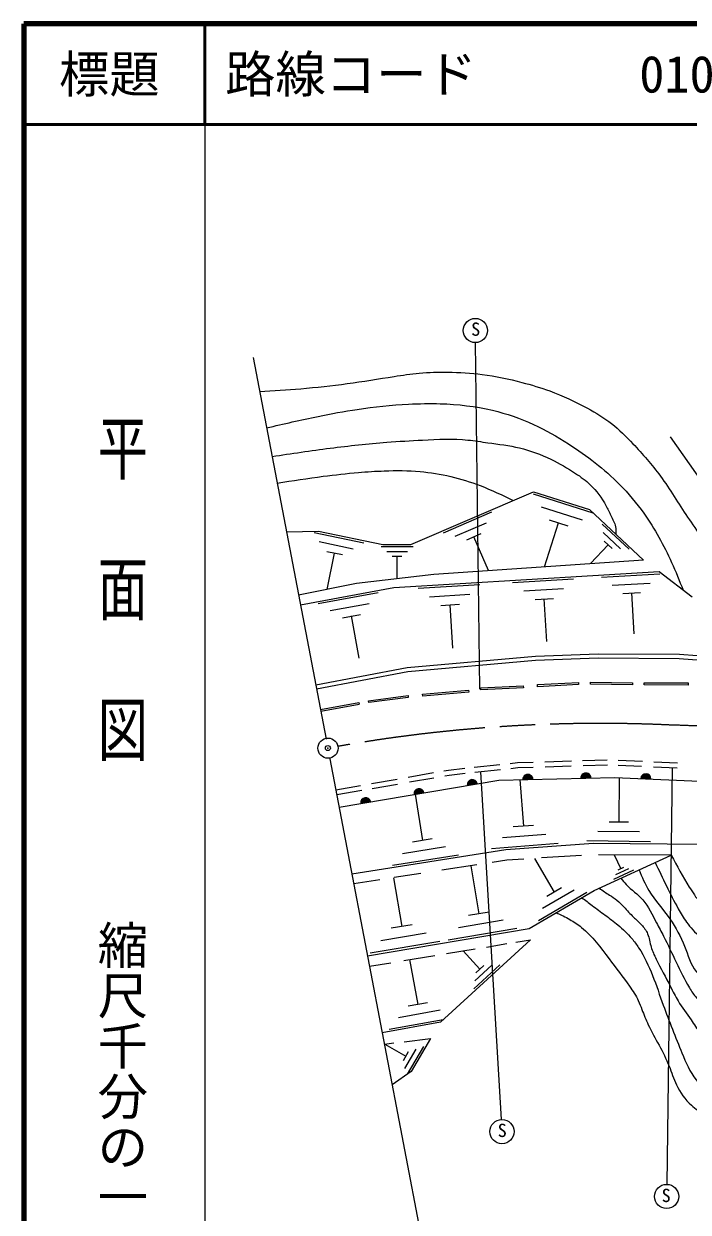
# Model space of a CAD drawing. Units: millimetres, scale not verified. Extents: x 40000 to 680000, y 20000 to 380000.
# Drawn here: x 40000 to 106004, y 261972 to 380000 of the extents above; entities that cross this region are included whole.
import ezdxf
from ezdxf.enums import TextEntityAlignment as Align

# ---------------------------------------------------------------- set-up
doc = ezdxf.new("R2010")
doc.units = ezdxf.units.MM
doc.header["$LTSCALE"] = 1000
doc.header["$PDMODE"] = 32
doc.header["$PDSIZE"] = 500
doc.linetypes.add('CHAIN', pattern=[18.5, 12, -1.5, 3.5, -1.5])
for name, color, linetype, lineweight in [('M-BGD', 7, 'Continuous', 25), ('M-BMK', 2, 'CHAIN', 13), ('M-BMK-SRVR', 3, 'Continuous', 25), ('M-STR-STRC', 7, 'Continuous', 25), ('M-TTL', 2, 'Continuous', 140), ('M-TTL-BAND', 7, 'Continuous', 25), ('M-TTL-LINE', 7, 'Continuous', 50)]:
    doc.layers.add(name, color=color, linetype=linetype, lineweight=lineweight)
doc.layers.add('M-OTRS', color=6, linetype='Continuous')
doc.layers.add('M-TTL-TXT', color=7, linetype='Continuous')
doc.styles.add('@ＭＳ ゴシック', font='')
doc.styles.add('ＭＳ ゴシック', font='')
doc.styles.get('@ＭＳ ゴシック').set_extended_font_data('@MS Gothic')
doc.styles.get('ＭＳ ゴシック').set_extended_font_data('MS Gothic')

msp = doc.modelspace()

# ---------------------------------------------------------------- linework, layer by layer
at = {"layer": 'M-BGD'}
for p, q in [((110199, 330473), (104227, 338992)), ((78438, 328274), (90638, 333529)), ((90599, 333328), (96531, 331433)), ((90638, 333529), (96194, 331746)), ((91399, 332038), (95459, 330738)), ((96194, 331746), (101565, 326746)), ((81699, 329458), (86509, 331528)), ((92189, 330748), (94059, 330148)), ((66097, 329542), (69271, 329594)), ((68862, 329476), (73789, 328458)), ((69271, 329594), (75660, 328274)), ((82849, 329108), (85979, 330448)), ((83999, 328748), (85439, 329368)), ((91719, 326068), (93129, 330448)), ((97459, 330298), (100129, 327818)), ((97559, 329468), (99289, 327858)), ((69359, 328568), (72729, 327868)), ((75660, 328274), (78438, 328274)), ((86169, 325688), (84719, 329058)), ((96309, 326388), (98049, 328258)), ((97649, 328628), (98449, 327888)), ((70099, 327598), (71659, 327278)), ((70129, 323818), (70879, 327438)), ((75489, 328078), (78689, 328078)), ((76049, 327598), (78129, 327598)), ((76609, 327118), (77569, 327118)), ((77089, 324878), (77089, 327118)), ((101565, 326746), (80730, 325311)), ((80730, 325311), (73068, 324408)), ((76772, 324015), (103116, 325589)), ((88559, 324518), (94619, 324878)), ((97379, 325048), (103189, 325388)), ((103116, 325589), (106380, 323089)), ((73068, 324408), (67300, 323246)), ((67481, 322300), (76772, 324015)), ((69229, 322418), (75199, 323528)), ((79169, 323958), (85319, 324328)), ((89679, 323678), (93619, 323908)), ((98449, 324238), (102229, 324458)), ((99519, 323428), (101259, 323528)), ((100629, 319408), (100389, 323478)), ((70439, 321718), (74319, 322438)), ((80299, 323098), (84299, 323338)), ((81429, 322238), (83279, 322348)), ((82609, 317988), (82359, 322298)), ((90789, 322828), (92609, 322938)), ((91949, 318648), (91699, 322888)), ((71649, 321018), (73439, 321348)), ((73319, 317008), (72549, 321188)), ((78087, 316071), (90817, 317182)), ((78142, 315675), (90842, 316783)), ((90817, 317182), (97043, 317420)), ((90842, 316783), (97049, 317020)), ((97043, 317420), (105133, 317380)), ((97049, 317020), (105116, 316980)), ((105116, 316980), (117627, 316030)), ((105133, 317380), (117664, 316428)), ((68999, 314358), (78087, 316071)), ((69073, 313965), (78142, 315675)), ((85398, 314044), (89619, 314260)), ((85409, 313845), (85398, 314044)), ((89629, 314060), (85409, 313845)), ((89619, 314260), (89629, 314060)), ((91017, 314366), (95102, 314587)), ((91028, 314166), (91017, 314366)), ((95112, 314387), (91028, 314166)), ((95102, 314587), (95112, 314387)), ((96286, 314414), (96288, 314614)), ((100453, 314359), (96286, 314414)), ((96288, 314614), (100456, 314559)), ((100456, 314559), (100453, 314359)), ((101641, 314359), (101642, 314559)), ((106002, 314331), (101641, 314359)), ((101642, 314559), (106003, 314531)), ((106003, 314531), (106002, 314331)), ((74238, 312776), (78168, 313280)), ((74264, 312578), (74238, 312776)), ((78193, 313082), (74264, 312578)), ((78168, 313280), (78193, 313082)), ((79619, 313426), (84189, 313829)), ((79637, 313227), (79619, 313426)), ((84206, 313630), (79637, 313227)), ((84189, 313829), (84206, 313630)), ((69474, 311915), (73286, 312610)), ((69510, 311718), (73322, 312413)), ((73286, 312610), (73322, 312413)), ((95517, 306827), (97966, 306904)), ((99034, 306880), (101456, 306769)), ((81717, 305805), (82187, 305887)), ((82187, 305887), (83822, 306063)), ((84744, 306162), (87276, 306434)), ((84821, 305667), (87341, 305938)), ((88329, 306547), (89040, 306624)), ((88386, 306051), (89075, 306125)), ((89040, 306624), (90605, 306673)), ((89075, 306125), (90596, 306172)), ((91750, 306709), (94410, 306792)), ((91785, 306210), (94387, 306291)), ((95553, 306328), (98000, 306405)), ((99041, 306379), (101378, 306272)), ((102565, 306217), (104888, 306111)), ((102584, 306717), (104929, 306610)), ((71324, 302194), (87194, 304887)), ((74532, 304551), (77082, 304996)), ((78172, 305186), (80699, 305627)), ((78302, 304701), (80743, 305127)), ((81814, 305314), (82257, 305392)), ((82257, 305392), (83849, 305563)), ((87194, 304887), (98716, 305160)), ((89279, 304938), (89629, 300318)), ((98716, 305160), (111003, 304614)), ((99159, 305138), (99109, 300708)), ((70992, 303933), (73461, 304364)), ((71086, 303442), (73573, 303876)), ((74619, 304059), (77124, 304496)), ((78879, 303478), (79599, 298898)), ((90619, 300388), (88629, 300238)), ((100059, 300698), (98159, 300718)), ((80579, 299048), (78619, 298738)), ((91849, 299488), (87549, 299158)), ((87888, 297985), (96581, 298640)), ((102249, 298768), (95919, 298848)), ((96581, 298640), (107546, 298509)), ((101159, 299738), (97039, 299788)), ((72588, 295580), (87888, 297985)), ((83179, 297448), (76639, 296418)), ((81879, 298248), (77629, 297578)), ((93079, 298578), (86469, 298078)), ((96669, 293928), (104321, 297437)), ((104321, 297437), (97096, 297459)), ((98659, 297458), (99299, 296078)), ((85008, 296485), (81531, 295944)), ((84409, 296388), (85219, 291618)), ((87995, 296949), (86521, 296720)), ((89661, 297050), (87995, 296949)), ((90719, 297118), (92679, 293758)), ((95387, 297398), (91417, 297157)), ((76719, 295198), (77539, 290358)), ((79441, 295620), (76782, 295206)), ((100559, 295928), (98579, 295028)), ((100079, 296068), (98789, 295488)), ((99589, 296208), (98999, 295938)), ((75361, 294985), (72779, 294584)), ((90188, 290151), (96669, 293928)), ((94659, 293948), (91539, 292128)), ((93399, 294178), (91959, 293338)), ((95919, 293718), (91119, 290918)), ((86239, 291788), (84189, 291448)), ((78569, 290528), (76499, 290178)), ((87609, 290968), (83169, 290228)), ((74143, 287449), (90188, 290151)), ((79959, 289698), (75459, 288938)), ((88969, 290148), (82149, 288998)), ((81339, 288858), (74419, 287698)), ((90334, 289030), (81391, 280843)), ((81999, 287658), (84852, 288127)), ((85959, 288310), (87997, 288645)), ((88869, 288789), (90334, 289030)), ((77752, 286959), (80843, 287467)), ((78329, 287058), (79139, 282608)), ((83639, 287928), (85299, 286118)), ((74343, 286397), (76450, 286744)), ((87299, 286528), (84719, 284158)), ((86499, 286498), (84819, 284958)), ((85689, 286468), (84909, 285758)), ((80089, 282778), (78179, 282438)), ((81660, 281089), (76289, 280128)), ((81379, 282028), (77239, 281288)), ((81391, 280843), (75606, 279793)), ((75819, 278676), (76770, 278787)), ((75859, 278678), (77939, 277468)), ((77803, 278907), (80392, 279210)), ((80392, 279210), (78492, 275945)), ((78199, 277908), (77679, 277018)), ((78959, 278168), (77829, 276238)), ((79709, 278428), (78093, 275669)), ((78492, 275945), (76593, 274629))]:
    msp.add_line(p, q, dxfattribs=at)
for centre, radius, start, end in [((84549, 304438), 500, 9.62974, 189.62974), ((84549, 304438), 500, 9.62974, 189.62974), ((84549, 304438), 450, 9.62974, 189.62974), ((84549, 304438), 400, 9.62974, 189.62974), ((84549, 304438), 350, 9.62974, 189.62974), ((84549, 304438), 300, 9.62974, 189.62974), ((84549, 304438), 250, 9.62974, 189.62974), ((84549, 304438), 200, 9.62974, 189.62974), ((84549, 304438), 150, 9.62974, 189.62974), ((84549, 304438), 100, 9.62974, 189.62974), ((90075, 304955), 500, 1.35747, 181.35747), ((90075, 304955), 500, 1.35747, 181.35747), ((90075, 304955), 450, 1.35747, 181.35747), ((90075, 304955), 400, 1.35747, 181.35747), ((90075, 304955), 350, 1.35747, 181.35747), ((90075, 304955), 300, 1.35747, 181.35747), ((90075, 304955), 250, 1.35747, 181.35747), ((90075, 304955), 200, 1.35747, 181.35747), ((90075, 304955), 150, 1.35747, 181.35747), ((90075, 304955), 100, 1.35747, 181.35747), ((90075, 304955), 50, 1.35747, 181.35747), ((95836, 305092), 500, 1.35747, 181.35747), ((95836, 305092), 500, 1.35747, 181.35747), ((95836, 305092), 450, 1.35747, 181.35747), ((95836, 305092), 400, 1.35747, 181.35747), ((95836, 305092), 350, 1.35747, 181.35747), ((95836, 305092), 300, 1.35747, 181.35747), ((95836, 305092), 250, 1.35747, 181.35747), ((95836, 305092), 200, 1.35747, 181.35747), ((95836, 305092), 150, 1.35747, 181.35747), ((95836, 305092), 100, 1.35747, 181.35747), ((95836, 305092), 50, 1.35747, 181.35747), ((101788, 305024), 500, 357.4552, 177.4552), ((101788, 305024), 500, 357.4552, 177.4552), ((101788, 305024), 450, 357.4552, 177.4552), ((101788, 305024), 400, 357.4552, 177.4552), ((101788, 305024), 350, 357.4552, 177.4552), ((101788, 305024), 300, 357.4552, 177.4552), ((101788, 305024), 250, 357.4552, 177.4552), ((101788, 305024), 200, 357.4552, 177.4552), ((101788, 305024), 150, 357.4552, 177.4552), ((101788, 305024), 100, 357.4552, 177.4552), ((101788, 305024), 50, 357.4552, 177.4552), ((79259, 303541), 500, 9.62974, 189.62974), ((79259, 303541), 500, 9.62974, 189.62974), ((79259, 303541), 450, 9.62974, 189.62974), ((79259, 303541), 400, 9.62974, 189.62974), ((79259, 303541), 350, 9.62974, 189.62974), ((79259, 303541), 300, 9.62974, 189.62974), ((79259, 303541), 250, 9.62974, 189.62974), ((79259, 303541), 200, 9.62974, 189.62974), ((79259, 303541), 150, 9.62974, 189.62974), ((79259, 303541), 100, 9.62974, 189.62974), ((79259, 303541), 50, 9.62974, 189.62974), ((84549, 304438), 50, 9.62974, 189.62974), ((73969, 302643), 500, 9.62974, 189.62974), ((73969, 302643), 500, 9.62974, 189.62974), ((73969, 302643), 450, 9.62974, 189.62974), ((73969, 302643), 400, 9.62974, 189.62974), ((73969, 302643), 350, 9.62974, 189.62974), ((73969, 302643), 300, 9.62974, 189.62974), ((73969, 302643), 250, 9.62974, 189.62974), ((73969, 302643), 200, 9.62974, 189.62974), ((73969, 302643), 150, 9.62974, 189.62974), ((73969, 302643), 100, 9.62974, 189.62974), ((73969, 302643), 50, 9.62974, 189.62974)]:
    msp.add_arc(centre, radius, start, end, dxfattribs=at)
for points, knots in [([(63431, 343492), (64793, 343570), (66155, 343649), (67514, 343761), (69058, 343888), (70599, 344060), (72134, 344268), (73687, 344479), (75234, 344727), (76783, 344972), (77616, 345104), (78451, 345235), (79290, 345310), (80235, 345395), (81185, 345410), (82135, 345395), (83276, 345376), (84415, 345313), (85544, 345169), (86874, 345000), (88189, 344719), (89488, 344381), (90421, 344138), (91346, 343865), (92249, 343535), (93539, 343064), (94784, 342476), (95996, 341817), (96830, 341364), (97648, 340877), (98391, 340296), (99153, 339700), (99836, 339004), (100504, 338296), (101472, 337269), (102407, 336215), (103236, 335084), (104199, 333769), (105018, 332350), (105941, 330999), (106408, 330316), (106901, 329651), (107321, 328942), (107890, 327984), (108324, 326947), (108786, 325928), (109212, 324989), (109662, 324065), (110110, 323139), (110566, 322199), (111020, 321257), (111474, 320315)], [0, 0, 0, 0, 1, 1, 1, 2, 2, 2, 3, 3, 3, 4, 4, 4, 5, 5, 5, 6, 6, 6, 7, 7, 7, 8, 8, 8, 9, 9, 9, 10, 10, 10, 11, 11, 11, 12, 12, 12, 13, 13, 13, 14, 14, 14, 15, 15, 15, 16, 16, 16, 17, 17, 17, 17]), ([(64123, 339872), (65822, 340264), (67521, 340657), (69230, 341006), (70524, 341270), (71823, 341509), (73129, 341704), (74817, 341956), (76518, 342133), (78222, 342223), (79273, 342278), (80325, 342299), (81378, 342268), (83120, 342216), (84864, 342018), (86561, 341614), (87955, 341283), (89317, 340812), (90618, 340217), (91829, 339663), (92988, 339000), (94111, 338279), (95933, 337108), (97662, 335781), (99182, 334244), (100060, 333357), (100869, 332399), (101594, 331382), (102677, 329864), (103576, 328214), (104343, 326514), (104753, 325607), (105125, 324686), (105498, 323764)], [0, 0, 0, 0, 1, 1, 1, 2, 2, 2, 3, 3, 3, 4, 4, 4, 5, 5, 5, 6, 6, 6, 7, 7, 7, 8, 8, 8, 9, 9, 9, 10, 10, 10, 11, 11, 11, 11]), ([(64666, 337032), (66591, 337318), (68516, 337604), (70447, 337850), (72313, 338089), (74185, 338290), (76059, 338436), (77244, 338529), (78429, 338599), (79620, 338662), (81123, 338741), (82635, 338810), (84127, 338662), (84790, 338596), (85449, 338487), (86111, 338391), (87160, 338239), (88215, 338119), (89243, 337873), (90315, 337617), (91357, 337223), (92353, 336746), (93205, 336338), (94022, 335869), (94810, 335349), (95325, 335008), (95827, 334646), (96275, 334222), (96903, 333627), (97423, 332909), (97830, 332148), (98004, 331823), (98158, 331490), (98326, 331157), (98506, 330798), (98703, 330438), (98777, 330052), (98823, 329810), (98821, 329556), (98818, 329303)], [0, 0, 0, 0, 1, 1, 1, 2, 2, 2, 3, 3, 3, 4, 4, 4, 5, 5, 5, 6, 6, 6, 7, 7, 7, 8, 8, 8, 9, 9, 9, 10, 10, 10, 11, 11, 11, 12, 12, 12, 13, 13, 13, 13]), ([(65171, 334387), (66695, 334621), (68219, 334856), (69748, 335056), (70910, 335208), (72074, 335340), (73242, 335439), (74097, 335511), (74953, 335566), (75811, 335597), (76998, 335639), (78188, 335634), (79372, 335529), (81411, 335348), (83434, 334868), (85344, 334132), (86463, 333700), (87544, 333181), (88624, 332661)], [0, 0, 0, 0, 1, 1, 1, 2, 2, 2, 3, 3, 3, 4, 4, 4, 5, 5, 5, 6, 6, 6, 6]), ([(104321, 297437), (104888, 296362), (105456, 295288), (106102, 294268), (106431, 293747), (106781, 293240), (107145, 292733), (107524, 292204), (107918, 291675), (108427, 291287), (108838, 290973), (109324, 290752), (109828, 290601), (110281, 290466), (110748, 290389), (111214, 290393), (111766, 290397), (112315, 290515), (112853, 290661), (113898, 290945), (114900, 291337), (115879, 291779), (117103, 292331), (118291, 292960), (119473, 293601), (120494, 294155), (121509, 294717), (122491, 295334), (123284, 295832), (124055, 296365), (124826, 296898)], [0, 0, 0, 0, 1, 1, 1, 2, 2, 2, 3, 3, 3, 4, 4, 4, 5, 5, 5, 6, 6, 6, 7, 7, 7, 8, 8, 8, 9, 9, 9, 10, 10, 10, 10]), ([(102728, 296706), (103454, 295159), (104179, 293611), (105015, 292110), (105269, 291656), (105533, 291205), (105835, 290788), (106228, 290246), (106686, 289761), (107177, 289279), (107435, 289025), (107701, 288771), (108015, 288627), (108399, 288449), (108854, 288435), (109301, 288422), (110119, 288396), (110910, 288371), (111685, 288515), (112172, 288605), (112653, 288761), (113120, 288943), (114059, 289310), (114944, 289781), (115859, 290192), (116881, 290651), (117940, 291034), (118951, 291514), (120309, 292159), (121580, 292978), (122864, 293769), (124031, 294488), (125209, 295183), (126387, 295878)], [0, 0, 0, 0, 1, 1, 1, 2, 2, 2, 3, 3, 3, 4, 4, 4, 5, 5, 5, 6, 6, 6, 7, 7, 7, 8, 8, 8, 9, 9, 9, 10, 10, 10, 11, 11, 11, 11]), ([(99324, 295145), (99491, 294935), (99658, 294725), (99841, 294530), (100356, 293982), (101001, 293551), (101494, 292993), (102072, 292341), (102443, 291514), (102847, 290725), (103080, 290271), (103323, 289830), (103555, 289383), (104433, 287694), (105150, 285924), (106127, 284260), (106334, 283907), (106552, 283559), (106834, 283272), (107107, 282995), (107439, 282776), (107785, 282583), (108077, 282420), (108379, 282277), (108698, 282192), (109235, 282048), (109819, 282069), (110374, 282173), (111342, 282354), (112223, 282787), (113094, 283235), (118534, 286033), (123564, 289433), (128595, 292834)], [0, 0, 0, 0, 1, 1, 1, 2, 2, 2, 3, 3, 3, 4, 4, 4, 5, 5, 5, 6, 6, 6, 7, 7, 7, 8, 8, 8, 9, 9, 9, 10, 10, 10, 11, 11, 11, 11]), ([(101115, 295966), (101414, 295268), (101713, 294570), (102100, 293925), (102696, 292929), (103500, 292061), (104173, 291107), (104768, 290263), (105260, 289351), (105640, 288382), (105980, 287514), (106230, 286599), (106804, 285867), (107075, 285522), (107418, 285217), (107806, 285028), (108574, 284654), (109518, 284732), (110391, 284935), (112341, 285390), (113933, 286473), (115631, 287381), (117169, 288203), (118794, 288881), (120312, 289733), (122922, 291196), (125216, 293171), (127510, 295145)], [0, 0, 0, 0, 1, 1, 1, 2, 2, 2, 3, 3, 3, 4, 4, 4, 5, 5, 5, 6, 6, 6, 7, 7, 7, 8, 8, 8, 9, 9, 9, 9]), ([(97169, 294157), (97504, 293922), (97840, 293688), (98185, 293465), (98431, 293305), (98683, 293151), (98912, 292970), (99165, 292770), (99391, 292537), (99611, 292300), (99930, 291957), (100237, 291605), (100572, 291281), (100832, 291029), (101108, 290793), (101358, 290525), (101606, 290256), (101828, 289954), (101969, 289622), (102144, 289209), (102194, 288748), (102318, 288312), (102436, 287897), (102621, 287505), (102813, 287119), (103272, 286195), (103772, 285300), (104240, 284382), (104484, 283902), (104719, 283415), (104996, 282956), (105389, 282305), (105866, 281711), (106292, 281069), (106579, 280636), (106843, 280181), (107223, 279835), (107662, 279436), (108255, 279182), (108854, 279113), (109309, 279061), (109767, 279116), (110204, 279230), (111333, 279522), (112319, 280198), (113302, 280860), (115837, 282566), (118348, 284170), (120894, 285750), (123867, 287595), (126890, 289407), (129912, 291219)], [0, 0, 0, 0, 1, 1, 1, 2, 2, 2, 3, 3, 3, 4, 4, 4, 5, 5, 5, 6, 6, 6, 7, 7, 7, 8, 8, 8, 9, 9, 9, 10, 10, 10, 11, 11, 11, 12, 12, 12, 13, 13, 13, 14, 14, 14, 15, 15, 15, 16, 16, 16, 17, 17, 17, 17]), ([(95436, 293209), (95778, 292950), (96121, 292692), (96464, 292434), (96890, 292114), (97316, 291796), (97745, 291479), (98177, 291160), (98612, 290844), (99026, 290501), (99521, 290091), (99986, 289643), (100400, 289151), (100643, 288861), (100868, 288557), (101075, 288242), (102213, 286518), (102818, 284494), (103521, 282537), (104098, 280927), (104740, 279362), (105384, 277786), (105765, 276852), (106147, 275915), (106781, 275107), (107030, 274790), (107319, 274493), (107666, 274316), (107894, 274199), (108148, 274134), (108411, 274083), (108749, 274017), (109102, 273973), (109413, 274059), (109797, 274167), (110116, 274473), (110437, 274758), (111110, 275354), (111795, 275854), (112440, 276412), (113786, 277575), (114960, 278991), (116236, 280278), (120379, 284455), (125603, 287277), (130827, 290098)], [0, 0, 0, 0, 1, 1, 1, 2, 2, 2, 3, 3, 3, 4, 4, 4, 5, 5, 5, 6, 6, 6, 7, 7, 7, 8, 8, 8, 9, 9, 9, 10, 10, 10, 11, 11, 11, 12, 12, 12, 13, 13, 13, 14, 14, 14, 15, 15, 15, 15]), ([(92891, 291726), (93344, 291511), (93798, 291297), (94235, 291049), (94642, 290817), (95035, 290555), (95399, 290263), (96474, 289398), (97301, 288257), (98135, 287148), (98822, 286234), (99514, 285342), (100173, 284411), (100496, 283955), (100812, 283489), (101046, 282985), (101178, 282701), (101284, 282405), (101396, 282112), (101591, 281598), (101802, 281093), (102036, 280598), (102692, 279214), (103534, 277912), (104103, 276493), (104351, 275876), (104547, 275236), (104831, 274630), (105189, 273867), (105686, 273157), (106316, 272592), (106720, 272229), (107180, 271925), (107684, 271719), (108207, 271505), (108777, 271397), (109343, 271428), (109903, 271459), (110458, 271626), (110944, 271894), (111880, 272409), (112560, 273296), (113215, 274164), (113849, 275005), (114460, 275830), (115136, 276610), (115687, 277245), (116280, 277851), (116883, 278444), (118113, 279654), (119383, 280810), (120638, 281995), (121199, 282524), (121756, 283059), (122356, 283538), (123226, 284233), (124185, 284811), (125121, 285430), (125902, 285947), (126667, 286492), (127508, 286886), (128168, 287195), (128875, 287410), (129546, 287701), (130326, 288038), (131059, 288477), (131791, 288916)], [0, 0, 0, 0, 1, 1, 1, 2, 2, 2, 3, 3, 3, 4, 4, 4, 5, 5, 5, 6, 6, 6, 7, 7, 7, 8, 8, 8, 9, 9, 9, 10, 10, 10, 11, 11, 11, 12, 12, 12, 13, 13, 13, 14, 14, 14, 15, 15, 15, 16, 16, 16, 17, 17, 17, 18, 18, 18, 19, 19, 19, 20, 20, 20, 21, 21, 21, 22, 22, 22, 22])]:
    msp.add_open_spline(points, degree=3, knots=knots, dxfattribs=at)
at = {"layer": 'M-BMK'}
for centre, start, end in [((97265, 160516), 87.32006, 100.00522), ((100339, 160404), 69.81668, 88.49332)]:
    msp.add_arc(centre, 150000, start, end, dxfattribs=at)
at = {"layer": 'M-BMK-SRVR'}
for p, q in [((62789, 346849), (70031, 308959)), ((70406, 306994), (84781, 231792))]:
    msp.add_line(p, q, dxfattribs=at)
msp.add_circle((70220, 308058), 1000, dxfattribs=at)
at = {"layer": 'M-OTRS'}
msp.add_point((70208, 308070), dxfattribs=at)
at = {"layer": 'M-STR-STRC'}
for p, q in [((85305, 313906), (84874, 348338)), ((85357, 305725), (87430, 271176)), ((104400, 306133), (103875, 264738))]:
    msp.add_line(p, q, dxfattribs=at)
for centre in [(84859, 349538), (87502, 269978), (103859, 263538)]:
    msp.add_circle(centre, 1200, dxfattribs=at)
at = {"layer": 'M-TTL'}
for p, q in [((40000, 380000), (40000, 20000)), ((680000, 380000), (40000, 380000))]:
    msp.add_line(p, q, dxfattribs=at)
at = {"layer": 'M-TTL-BAND'}
msp.add_line((58000, 370000), (58000, 20000), dxfattribs=at)
at = {"layer": 'M-TTL-LINE'}
for p, q in [((58000, 380000), (58000, 370000)), ((40000, 370000), (680000, 370000))]:
    msp.add_line(p, q, dxfattribs=at)

# ---------------------------------------------------------------- texts
at = {"layer": 'M-STR-STRC', "style": 'ＭＳ ゴシック'}
for p in [(84440, 348616), (87077, 269045), (103362, 262585)]:
    msp.add_text('S', height=1320, dxfattribs=at).set_placement(p, align=Align.BOTTOM_LEFT)
at = {"layer": 'M-TTL-BAND', "style": '@ＭＳ ゴシック', "width": 1.4}
msp.add_text('平  面  図', height=3666, rotation=270, dxfattribs=at).set_placement((49777, 306475), align=Align.MIDDLE_RIGHT)
at = {"layer": 'M-TTL-BAND', "style": '@ＭＳ ゴシック'}
msp.add_text('縮尺千分の一', height=3666, rotation=270, dxfattribs=at).set_placement((49777, 261030), align=Align.MIDDLE_RIGHT)
at = {"layer": 'M-TTL-TXT', "style": 'ＭＳ ゴシック'}
msp.add_text('標題', height=3666, dxfattribs=at).set_placement((48500, 375000), align=Align.MIDDLE_CENTER)
for s, p in [('路線コード', (60000, 375000)), ('010', (101142, 375000))]:
    msp.add_text(s, height=3666, dxfattribs=at).set_placement(p, align=Align.MIDDLE_LEFT)

doc.saveas('drawing.dxf')
